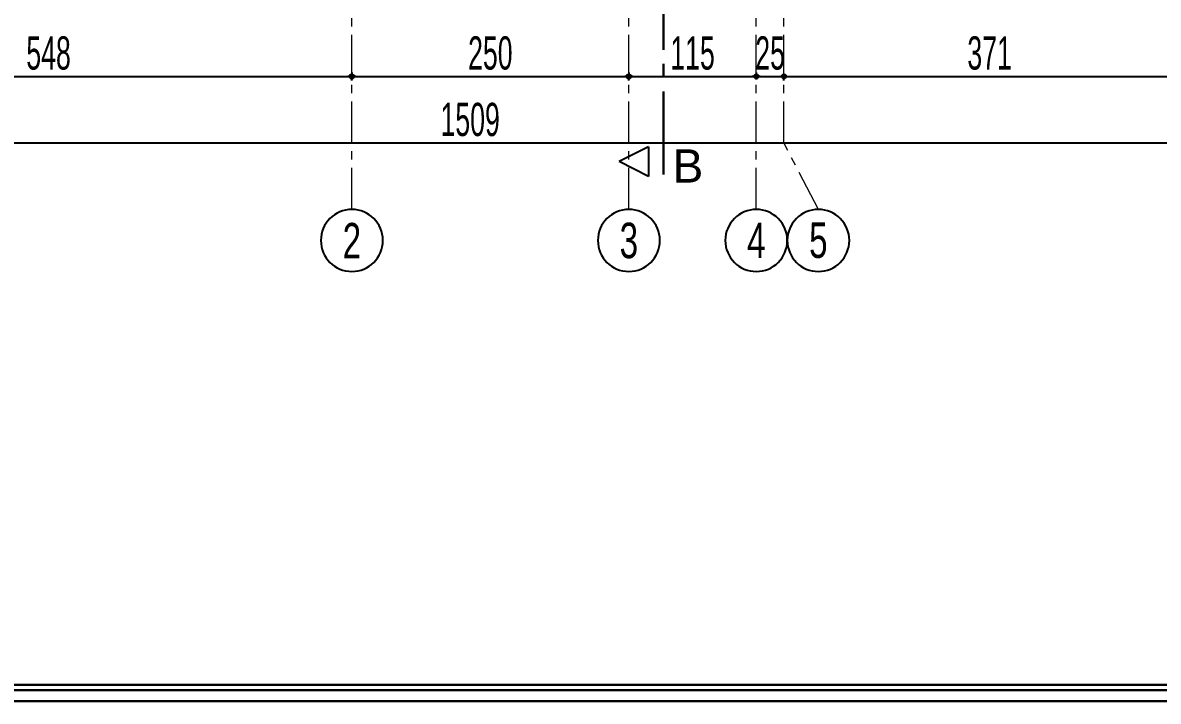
# Model space of a CAD drawing. Extents: x 386248 to 427517, y 4539405 to 4542296.
# Drawn here: x 396717 to 397742, y 4539405 to 4540018 of the extents above; entities that cross this region are included whole.
import ezdxf
from ezdxf.enums import TextEntityAlignment as Align

# ---------------------------------------------------------------- set-up
doc = ezdxf.new("R2010")
doc.units = 0
for name, pattern in [('CENTER', [2, 1.25, -0.25, 0.25, -0.25]), ('CENTER2', [1.125, 0.75, -0.125, 0.125, -0.125]), ('CENTERX2', [4, 2.5, -0.5, 0.5, -0.5])]:
    doc.linetypes.add(name, pattern=pattern)
for name, color, linetype, lineweight in [('AKS', 251, 'CENTERX2', 20), ('AKS YAZISI', 4, 'Continuous', 25), ('ASIK', 3, 'Continuous', 20), ('DIŞ 2', 167, 'Continuous', 25), ('GOR1', 51, 'Continuous', 25), ('OLCU10', 2, 'Continuous', 25), ('YAZILAR', 1, 'Continuous', 30)]:
    doc.layers.add(name, color=color, linetype=linetype, lineweight=lineweight)
doc.layers.add('Standart', color=7, linetype='Continuous')
doc.styles.add('arial_1_18', font='arial.ttf', dxfattribs={"height": 0.2})
doc.styles.add('T', font='ISOt.shx', dxfattribs={"width": 0.6})
doc.styles.add('UNIV', font='', dxfattribs={"width": 0.7})
doc.styles.get('UNIV').set_extended_font_data('Comic Sans MS')
doc.dimstyles.new('DOT2', dxfattribs={"dimtxt": 20, "dimasz": 0.7, "dimexe": 5, "dimexo": 5, "dimgap": 6, "dimtad": 1, "dimdec": 0, "dimdsep": 46, "dimtxsty": 'T', "dimblk1": 'SEL2', "dimblk2": 'SEL2', "dimsah": 1, "dimcen": 0, "dimse1": 1, "dimse2": 1, "dimclrd": 256, "dimclre": 256, "dimclrt": 256, "dimadec": 0, "dimazin": 0, "dimtfac": 1, "dimtdec": 0, "dimtix": 1, "dimtmove": 2, "dimatfit": 3, "dimldrblk": 'SEL2', "dimfxl": 1, "dimtolj": 1, "dimtzin": 0, "dimarcsym": 0})

# ---------------------------------------------------------------- blocks, each defined once
blk = doc.blocks.new('AKS-NO')
blk.add_circle((0, 0), 35)
at = {"color": 7, "style": 'UNIV', "width": 0.7}
blk.add_attdef('AKS-NO', text='', height=40, dxfattribs=at).set_placement((0, 0), align=Align.MIDDLE)
blk = doc.blocks.new('SEL2')
at = {"layer": 'OLCU10'}
for p, q in [((5.25, 0), (-5.25, 0)), ((0, 5.25), (0, -3.95))]:
    blk.add_line(p, q, dxfattribs=at)
blk.add_circle((0, 0), 2.75, dxfattribs=at)
blk = doc.blocks.new('*D2406')
at = {"layer": 'Defpoints', "color": 0}
for p in [(397874.8, 4539909.2), (396366.2, 4539849.2), (397874.8, 4539849.2)]:
    blk.add_point(p, dxfattribs=at)
at = {"layer": 'DIŞ 2', "lineweight": -2}
blk.add_line((396366.9, 4539909.2), (397874.1, 4539909.2), dxfattribs=at)
at = {"layer": 'DIŞ 2', "linetype": 'ByBlock', "lineweight": -2, "xscale": 0.7, "yscale": 0.7, "zscale": 0.7, "rotation": 180}
blk.add_blockref('SEL2', (396366.2, 4539909.2), dxfattribs=at)
at = {"layer": 'DIŞ 2', "linetype": 'ByBlock', "lineweight": -2, "xscale": 0.7, "yscale": 0.7, "zscale": 0.7}
blk.add_blockref('SEL2', (397874.8, 4539909.2), dxfattribs=at)
at = {"layer": 'DIŞ 2', "insert": (397120.5, 4539930.2), "char_height": 30, "attachment_point": 5, "style": 'T'}
blk.add_mtext('\\A1;1509', dxfattribs=at)
blk = doc.blocks.new('*D2437')
at = {"layer": 'ASIK', "lineweight": -2}
blk.add_line((396466.9, 4539969.2), (397013, 4539969.2), dxfattribs=at)
at = {"layer": 'Defpoints', "color": 0}
for p in [(397013.7, 4540007.2), (396466.2, 4539990.5), (397013.7, 4539969.2)]:
    blk.add_point(p, dxfattribs=at)
at = {"layer": 'ASIK', "linetype": 'ByBlock', "lineweight": -2, "xscale": 0.7, "yscale": 0.7, "zscale": 0.7, "rotation": 180}
blk.add_blockref('SEL2', (396466.2, 4539969.2), dxfattribs=at)
at = {"layer": 'ASIK', "linetype": 'ByBlock', "lineweight": -2, "xscale": 0.7, "yscale": 0.7, "zscale": 0.7}
blk.add_blockref('SEL2', (397013.7, 4539969.2), dxfattribs=at)
at = {"layer": 'ASIK', "insert": (396740, 4539990.2), "char_height": 30, "attachment_point": 5, "style": 'T'}
blk.add_mtext('\\A1;548', dxfattribs=at)
blk = doc.blocks.new('*D2438')
at = {"layer": 'ASIK', "lineweight": -2}
blk.add_line((397014.4, 4539969.2), (397263, 4539969.2), dxfattribs=at)
at = {"layer": 'Defpoints', "color": 0}
for p in [(397013.7, 4540007.2), (397263.7, 4540007.2), (397263.7, 4539969.2)]:
    blk.add_point(p, dxfattribs=at)
at = {"layer": 'ASIK', "linetype": 'ByBlock', "lineweight": -2, "xscale": 0.7, "yscale": 0.7, "zscale": 0.7, "rotation": 180}
blk.add_blockref('SEL2', (397013.7, 4539969.2), dxfattribs=at)
at = {"layer": 'ASIK', "linetype": 'ByBlock', "lineweight": -2, "xscale": 0.7, "yscale": 0.7, "zscale": 0.7}
blk.add_blockref('SEL2', (397263.7, 4539969.2), dxfattribs=at)
at = {"layer": 'ASIK', "insert": (397138.7, 4539990.2), "char_height": 30, "attachment_point": 5, "style": 'T'}
blk.add_mtext('\\A1;250', dxfattribs=at)
blk = doc.blocks.new('*D2439')
at = {"layer": 'ASIK', "lineweight": -2}
blk.add_line((397264.4, 4539969.2), (397378, 4539969.2), dxfattribs=at)
at = {"layer": 'Defpoints', "color": 0}
for p in [(397263.7, 4540007.2), (397378.7, 4539994.9), (397378.7, 4539969.2)]:
    blk.add_point(p, dxfattribs=at)
at = {"layer": 'ASIK', "linetype": 'ByBlock', "lineweight": -2, "xscale": 0.7, "yscale": 0.7, "zscale": 0.7, "rotation": 180}
blk.add_blockref('SEL2', (397263.7, 4539969.2), dxfattribs=at)
at = {"layer": 'ASIK', "linetype": 'ByBlock', "lineweight": -2, "xscale": 0.7, "yscale": 0.7, "zscale": 0.7}
blk.add_blockref('SEL2', (397378.7, 4539969.2), dxfattribs=at)
at = {"layer": 'ASIK', "insert": (397321.2, 4539990.2), "char_height": 30, "attachment_point": 5, "style": 'T'}
blk.add_mtext('\\A1;115', dxfattribs=at)
blk = doc.blocks.new('*D2440')
at = {"layer": 'ASIK', "lineweight": -2}
for p, q in [((397378, 4539969.2), (397377.3, 4539969.2)), ((397378.7, 4539969.2), (397403.7, 4539969.2)), ((397404.4, 4539969.2), (397405.1, 4539969.2))]:
    blk.add_line(p, q, dxfattribs=at)
at = {"layer": 'Defpoints', "color": 0}
for p in [(397378.7, 4539994.9), (397403.7, 4539994.9), (397403.7, 4539969.2)]:
    blk.add_point(p, dxfattribs=at)
at = {"layer": 'ASIK', "linetype": 'ByBlock', "lineweight": -2, "xscale": 0.7, "yscale": 0.7, "zscale": 0.7}
blk.add_blockref('SEL2', (397378.7, 4539969.2), dxfattribs=at)
at = {"layer": 'ASIK', "linetype": 'ByBlock', "lineweight": -2, "xscale": 0.7, "yscale": 0.7, "zscale": 0.7, "rotation": 180}
blk.add_blockref('SEL2', (397403.7, 4539969.2), dxfattribs=at)
at = {"layer": 'ASIK', "insert": (397391.2, 4539990.2), "char_height": 30, "attachment_point": 5, "style": 'T'}
blk.add_mtext('\\A1;25', dxfattribs=at)
blk = doc.blocks.new('*D2441')
at = {"layer": 'ASIK', "lineweight": -2}
blk.add_line((397404.4, 4539969.2), (397774.1, 4539969.2), dxfattribs=at)
at = {"layer": 'Defpoints', "color": 0}
for p in [(397403.7, 4539994.9), (397774.8, 4539994.9), (397774.8, 4539969.2)]:
    blk.add_point(p, dxfattribs=at)
at = {"layer": 'ASIK', "linetype": 'ByBlock', "lineweight": -2, "xscale": 0.7, "yscale": 0.7, "zscale": 0.7, "rotation": 180}
blk.add_blockref('SEL2', (397403.7, 4539969.2), dxfattribs=at)
at = {"layer": 'ASIK', "linetype": 'ByBlock', "lineweight": -2, "xscale": 0.7, "yscale": 0.7, "zscale": 0.7}
blk.add_blockref('SEL2', (397774.8, 4539969.2), dxfattribs=at)
at = {"layer": 'ASIK', "insert": (397589.3, 4539990.2), "char_height": 30, "attachment_point": 5, "style": 'T'}
blk.add_mtext('\\A1;371', dxfattribs=at)
blk = doc.blocks.new('G$C5DD4B624')
at = {"layer": 'Standart', "color": 2, "linetype": 'CENTER2', "lineweight": 30, "ltscale": 100}
blk.add_lwpolyline([(1065.5, 2101.9), (1065.5, 112.7)], dxfattribs=at)
at = {"layer": 'Standart', "color": 2, "linetype": 'Continuous', "lineweight": -3, "ltscale": 100}
for points in [[(1052.2, 139.3), (1025.5, 126)], [(1052.2, 139.3), (1052.2, 112.7)], [(1052.2, 112.7), (1025.5, 126)]]:
    blk.add_lwpolyline(points, dxfattribs=at)
at = {"layer": 'Standart', "color": 51, "linetype": 'Continuous', "lineweight": -3, "ltscale": 100, "style": 'arial_1_18'}
blk.add_text('B', height=30, dxfattribs=at).set_placement((1073.6, 107.1))

msp = doc.modelspace()

# ---------------------------------------------------------------- linework, layer by layer
at = {"layer": 'AKS', "linetype": 'CENTER', "ltscale": 30}
for p, q in [((397013.733, 4539849.21), (397013.733, 4541877.375)), ((397263.733, 4539849.21), (397263.733, 4541877.375)), ((397378.733, 4539849.21), (397378.733, 4541877.375))]:
    msp.add_line(p, q, dxfattribs=at)
msp.add_lwpolyline([(397434.733, 4539849.21), (397403.733, 4539909.21), (397403.733, 4541817.375), (397434.733, 4541877.375)], dxfattribs=at)
at = {"layer": 'YAZILAR', "color": 133, "ltscale": 5}
for points in [[(395846.649, 4542295.7), (398385.858, 4542295.7), (398385.858, 4539405.231), (395846.649, 4539405.231)], [(395856.649, 4542285.7), (398375.858, 4542285.7), (398375.858, 4539415.231), (395856.649, 4539415.231)], [(395861.649, 4542280.7), (398370.858, 4542280.7), (398370.858, 4539420.231), (395861.649, 4539420.231)]]:
    msp.add_lwpolyline(points, close=True, dxfattribs=at)

# ---------------------------------------------------------------- block references
at = {"layer": 'AKS YAZISI'}
ref = msp.add_blockref('AKS-NO', (397013.733, 4539821.21), dxfattribs=dict(at, xscale=-0.8000000000029103, yscale=0.8000000000029103, zscale=0.8, rotation=180.0000000005319))
ref.add_attrib('AKS-NO', '2', dxfattribs={"layer": '0', "color": 7, "height": 32, "style": 'UNIV', "width": 0.7}).set_placement((397013.733, 4539821.21), align=Align.MIDDLE)
ref = msp.add_blockref('AKS-NO', (397263.733, 4539821.21), dxfattribs=dict(at, xscale=-0.8000000000029103, yscale=0.8000000000029103, zscale=0.8, rotation=180.0000000005319))
ref.add_attrib('AKS-NO', '3', dxfattribs={"layer": '0', "color": 7, "height": 32, "style": 'UNIV', "width": 0.7}).set_placement((397263.733, 4539821.21), align=Align.MIDDLE)
ref = msp.add_blockref('AKS-NO', (397378.733, 4539821.21), dxfattribs=dict(at, xscale=-0.8000000000029103, yscale=0.8000000000029103, zscale=0.8, rotation=180.0000000005319))
ref.add_attrib('AKS-NO', '4', dxfattribs={"layer": '0', "color": 7, "height": 32, "style": 'UNIV', "width": 0.7}).set_placement((397378.733, 4539821.21), align=Align.MIDDLE)
ref = msp.add_blockref('AKS-NO', (397434.733, 4539821.21), dxfattribs=dict(at, xscale=-0.8000000000029103, yscale=0.8000000000029103, zscale=0.8, rotation=180.0000000005319))
ref.add_attrib('AKS-NO', '5', dxfattribs={"layer": '0', "color": 7, "height": 32, "style": 'UNIV', "width": 0.7}).set_placement((397434.733, 4539821.21), align=Align.MIDDLE)
at = {"layer": 'GOR1'}
msp.add_blockref('G$C5DD4B624', (396229.394, 4539766.311), dxfattribs=at)

# ---------------------------------------------------------------- dimensions: what is measured, and where the dimension line sits
at = {"layer": 'ASIK'}
for base, p1, p2, picture, middle in [((397013.733, 4539969.21), (396466.174, 4539990.5), (397013.733, 4540007.177), '*D2437', (396739.953, 4539990.21)), ((397263.733, 4539969.21), (397013.733, 4540007.177), (397263.733, 4540007.177), '*D2438', (397138.733, 4539990.21)), ((397378.733, 4539969.21), (397263.733, 4540007.177), (397378.733, 4539994.891), '*D2439', (397321.233, 4539990.21)), ((397403.733, 4539969.21), (397378.733, 4539994.891), (397403.733, 4539994.891), '*D2440', (397391.233, 4539990.21)), ((397774.777, 4539969.21), (397403.733, 4539994.891), (397774.777, 4539994.891), '*D2441', (397589.255, 4539990.21))]:
    dim = msp.add_linear_dim(base=base, p1=p1, p2=p2, dimstyle='DOT2', override={"dimtxt": 30, "dimtxsty": 'T', "dimldrblk": 'SEL2'}, dxfattribs=at)
    dim.commit()
    dim.dimension.update_dxf_attribs({"geometry": picture, "text_midpoint": middle})
at = {"layer": 'DIŞ 2'}
dim = msp.add_linear_dim(base=(397874.777, 4539909.21), p1=(396366.174, 4539849.21), p2=(397874.777, 4539849.21), dimstyle='DOT2', override={"dimtxt": 30, "dimtxsty": 'T', "dimldrblk": 'SEL2'}, dxfattribs=at)
dim.commit()
dim.dimension.update_dxf_attribs({"geometry": '*D2406', "text_midpoint": (397120.476, 4539930.21)})

doc.saveas('drawing.dxf')
